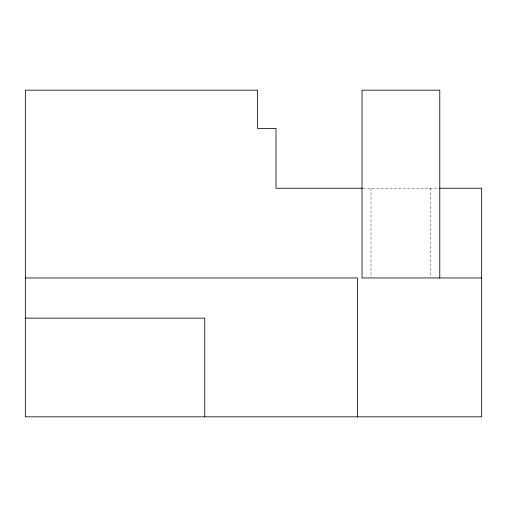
<?xml version="1.0" encoding="UTF-8"?>
<svg xmlns="http://www.w3.org/2000/svg" width="507" height="507" viewBox="0 0 507 507"><rect width="100%" height="100%" fill="white"/><g stroke="black" fill="none" stroke-linecap="round" stroke-linejoin="round"><path stroke-width="0.38" stroke-dasharray="2.54 1.9" d="M363.094 188.249L438.637 188.249M430.817 188.249L430.817 277.171M371.01 188.249L371.01 277.171"/><path stroke-width="0.76" d="M362.302 188.249L276.004 188.249L276.004 128.442L257.524 128.442L257.524 90.17L25.35 90.17L25.35 416.83L481.65 416.83L481.65 188.249L439.417 188.249M25.35 277.956L357.511 277.956L357.511 416.83M481.65 277.956L362.036 277.956L362.036 90.17L439.784 90.17L439.784 277.956M25.35 318.149L204.771 318.149L204.771 416.83"/></g></svg>
